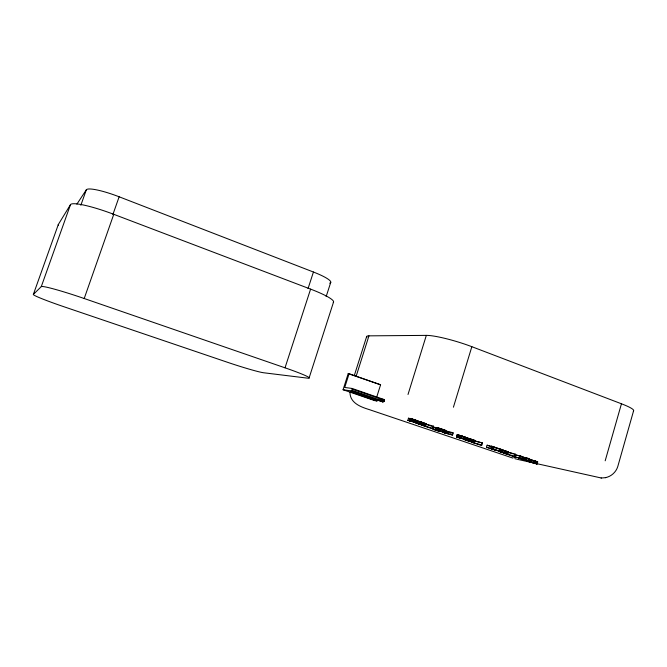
<?xml version="1.0" encoding="UTF-8"?>
<svg xmlns="http://www.w3.org/2000/svg" width="667" height="667" viewBox="0 0 667 667"><rect width="100%" height="100%" fill="white"/><g stroke="black" fill="none" stroke-linecap="round" stroke-linejoin="round"><path stroke-width="1" d="M633.6 410.755L617.784 466.516C616.066 472.144 611.18 476.572 605.386 477.672M605.186 460.797L621.452 403.785L471.844 346.69A34.3 4.827 16.8 0 0 426.33 335.384L368.943 335.851A29.698 3.677 17.3 0 0 366.925 337.302M525.304 457.67C532.274 458.171 530.799 463.573 524.696 459.713L525.304 457.67L519.493 456.261M529.59 461.422L523.837 459.972L527.38 460.73L525.771 460.147L526.371 458.112L522.311 457.103M526.163 460.163L526.763 458.121M527.614 460.647L528.214 458.604M528.789 461.064L529.39 459.021M529.239 461.397L530.19 459.38L529.523 461.439M529.448 461.331L530.048 459.288M530.482 461.931L531.107 459.863L534.909 460.905L537.71 461.939L537.035 464.007L528.673 461.572L537.035 464.007M530.774 462.214L531.332 460.138L529.264 459.546L531.582 460.397M530.857 462.106L531.516 459.938M531.824 462.206L532.424 460.163M533.033 462.548L533.633 460.513M534.309 462.94L534.909 460.905M535.576 461.272L535.001 463.365L535.576 461.272L533.367 460.597L534.784 461.189M535.509 463.34L536.11 461.306M536.351 463.64L536.952 461.597M536.893 463.848L537.485 461.814M514.766 456.236L505.161 453.602L513.465 456.436L514.766 456.236L515.374 454.185L507.687 452.093M514.716 457.028C507.887 454.26 517.492 459.947 515.324 454.836L522.303 456.595L521.702 458.646L514.724 456.87L521.702 458.646M514.932 457.12L515.333 455.769M519.843 458.012L520.452 455.961M525.771 460.147L518.893 458.287L522.503 459.104L523.103 457.062M522.503 459.104L523.17 459.28L523.77 457.237M523.678 459.58L524.279 457.537M523.17 459.28L523.87 459.471L524.47 457.429M502.026 452.526L498.049 451.067L505.469 453.31L500.133 451.442L500.742 449.383L508.329 451.943L507.612 454.01L500.142 451.726L504.035 453.001L502.676 452.618M501.1 449.341L487.127 445.197L486.51 447.249L500.483 451.409L501.1 449.341L491.387 446.156L490.77 448.224L495.648 449.892M500.133 451.442L501.567 451.859L502.184 449.8M507.72 453.994L502.901 452.259L503.518 450.192M504.177 452.66L504.794 450.6M505.444 453.085L506.053 451.017M506.261 453.368L506.878 451.309M506.903 453.602L507.512 451.542M507.362 453.785L507.971 451.726M507.612 454.01L508.246 451.859M481.857 445.014L472.403 442.438L480.94 445.348L481.857 445.014L482.483 442.93L473.028 440.378L475.171 441.112M490.77 448.224L491.846 448.457L492.463 446.39M466.541 440.278L472.378 442.046L466.541 440.278L467.142 438.127L472.995 439.895M466.958 440.278L467.742 438.061L475.204 440.612L474.295 442.721L464.315 439.553L474.545 442.738M468.067 440.42L468.693 438.336M469.076 440.729L469.701 438.636M470.068 441.037L470.694 438.944M470.977 441.454L471.611 439.37M471.044 441.354L471.669 439.261M472.003 441.671L472.628 439.586M472.861 441.971L473.487 439.887M473.545 442.221L474.179 440.137M474.07 442.429L474.696 440.345M474.412 442.588L475.046 440.503M452.551 435.051L442.554 432.241L452.551 435.051L453.193 432.95L445.047 430.657M456.503 436.91C465.132 439.253 455.361 438.311 458.688 435.092L465.449 437.218L464.832 439.378L456.503 436.91L457.137 434.834L460.272 435.884M456.545 436.977L457.137 434.834M456.803 437.11L457.228 435.726M458.688 435.092L458.096 437.244L464.832 439.378M458.396 437.235L459.029 435.142M459.238 437.444L459.88 435.351M460.43 437.785L461.064 435.684M461.114 438.102L461.747 436.01L465.449 437.218M461.139 438.252L461.772 436.168L461.03 435.859M461.731 438.177L462.364 436.085M462.99 438.594L463.623 436.501M463.898 438.919L464.532 436.818M464.507 439.153L465.141 437.06M464.557 439.52L464.974 438.136M464.982 439.603L465.608 437.519L467.742 438.061M465.566 439.736L466.2 437.652M466.283 439.92L466.908 437.835M437.927 430.298L438.569 428.189L437.385 427.714L436.735 429.823L442.429 431.807L434.967 429.556L444.697 432.491L436.735 429.823M438.152 430.223L438.803 428.114L443.638 429.665L445.339 430.39L444.647 432.533M439.495 430.624L440.137 428.514M439.695 430.807L440.337 428.698C452.376 432.975 431.09 425.521 436.56 427.906M440.795 431.04L441.446 428.923M442.121 431.474L442.763 429.365M442.996 431.782L443.638 429.665M443.688 432.033L444.33 429.923M444.205 432.241L444.847 430.132M444.397 432.516L445.339 430.39M444.414 432.75L445.189 430.29M444.806 432.9L445.439 430.807M445.289 433.075L445.923 430.982M453.418 407.212L471.844 346.69M446.073 433.333L446.707 431.241M446.815 433.55L447.449 431.457M447.524 433.733L448.157 431.649M450.584 434.384L451.226 432.274M425.546 425.963L423.762 425.221L424.412 423.095L420.877 421.919L418.126 421.127L417.467 423.253L423.27 425.271L415.833 422.978L425.513 426.005L426.196 423.837L424.412 423.095M424.479 425.479L425.129 423.353M425.012 425.688L425.663 423.57M425.288 425.996L426.021 423.728M425.513 426.005L426.196 423.837L424.279 423.528M433.475 426.163L432.833 428.281L423.612 425.804L432.508 428.839L433.475 426.163L424.254 423.703L426.488 424.47M433.175 429.231L439.345 431.341L433.175 429.231L433.808 427.147L435.701 427.714M434.967 429.556L435.668 427.422M435.059 429.798L435.743 427.555M435.284 429.548L435.926 427.447M435.426 429.798L435.851 428.406M435.734 429.631L436.385 427.522M435.993 429.681L436.635 427.58M409.179 420.518L416.133 422.761L407.812 420.31L411.497 421.519L409.179 420.518L409.838 418.384L415.683 420.11L416.783 420.635L416.075 422.995M409.271 420.594L409.93 418.467M409.48 420.552L410.138 418.417M410.28 420.744L410.939 418.609M411.456 421.077L412.114 418.943M412.248 421.436L412.906 419.301L416.783 420.635M412.414 421.636L413.065 419.51L412.606 419.326M412.765 421.477L413.423 419.343M414.065 421.903L414.724 419.768M415.024 422.244L415.683 420.11M415.683 422.494L416.341 420.368M416.058 422.67L416.708 420.543M416.508 423.07L417.167 420.952L423.92 423.153L418.126 421.127M416.758 423.12L417.409 421.002M417.467 423.253L418.884 423.645L419.535 421.519M418.884 423.645L420.218 424.045L420.877 421.919M420.468 424.245L421.119 422.119M423.762 425.221L421.536 424.462L422.186 422.336M422.87 424.912L423.528 422.778M408.012 394.489L426.33 335.384M407.912 420.402L408.471 418.192L409.872 418.634M353.902 391.971L382.566 401.859L382.866 400.909M382.566 401.859L384.2 401.451L384.15 399.566L352.034 388.444L344.739 387.452L349.099 373.712L380.582 384.784L376.622 397.399M349.099 373.712L348.199 373.628L343.08 389.736L374.612 400.592L376.955 400.967L377.247 400.025L380.99 400.617M354.277 375.621L366.633 336.618M356.136 376.313L368.943 335.851M343.08 389.736L351.15 390.887L352.018 390.337L352.034 388.444M326.155 296.59L330.74 282.374M309.096 377.981L333.517 302.118M308.046 288.586L313.432 272.028L119.135 196.782A30.774 5.128 20.4 0 0 86.326 189.812L76.897 204.135M285.017 367.817L310.597 289.119L113.765 214.315A40.595 5.995 20.1 0 0 70.494 204.652L58.337 224.471L33.367 294.405A35.059 1.893 18.6 0 0 64.324 306.878L227.222 362.198A31.766 1.734 18 0 0 263.582 372.753L307.12 378.097A36.735 2.334 17.9 0 0 285.017 367.817L84.209 298.516A40.979 2.61 18.7 0 0 41.279 286.627L33.367 294.405M112.881 214.574L119.135 196.782M84.209 298.516L113.765 214.315M80.84 205.269L86.326 189.812M41.279 286.627L70.494 204.652M432.508 428.839L432.833 428.281M531.107 459.863L532.766 460.605M475.204 440.612L473.195 440.245M430.932 425.98L427.43 424.712M537.71 461.939L535.593 461.339M418.659 421.552L419.201 421.852M481.557 443.297L482.483 442.93M412.248 419.168L412.906 419.301M479.431 442.563L480.007 442.404L476.138 441.371M514.065 454.402L515.374 454.185M508.329 451.943L506.77 451.667M511.998 453.693L512.765 453.61L507.854 452.284M517.417 459.338L601.342 478.014M601.109 478.031L605.669 477.647M500.884 449.675L501.234 449.9M416.491 420.869L417.167 420.952M380.582 384.784L348.199 373.628M355.978 392.688L350.684 391.913L376.955 400.967M380.24 398.966L384.15 399.566M445.039 430.415L444.014 430.207M465.182 437.444L465.608 437.519M449.508 432.208L453.193 432.95M529.264 459.246L529.84 459.363M499.9 449.216L498.991 449.216M522.303 456.595L515.324 454.836M472.528 439.887L470.76 439.428M533.742 461.039L534.534 461.239M516.617 459.129L514.866 458.654M412.423 419.618L413.415 419.893M422.686 423.095L423.528 423.328M437.385 427.714L438.803 428.114M438.569 428.189L440.337 428.698M441.737 429.598L442.58 429.84M504.41 451.034L505.278 451.276M471.427 439.753L472.369 440.02M441.162 429.298L439.711 428.864M512.948 458.112L369.151 409.563C360.63 406.945 349.791 402.893 349.975 392.113M523.87 459.471L524.696 459.713M445.664 431.024L448.583 432.016M501.567 451.859L502.901 452.259M420.619 422.336L421.369 422.561M439.937 429.056L440.837 429.34M503.285 450.575L501.851 450.117M420.218 424.045L421.536 424.462M411.722 419.285L410.572 418.851M532.274 460.505L531.332 460.138M501.742 450.208L502.626 450.492M459.721 435.826L457.178 434.901M526.371 458.112L527.739 458.579M491.846 448.457L500.483 451.409M491.296 448.749L495.456 450.167L486.51 447.249M491.387 446.156L496.265 447.824M500.867 449.55L505.719 451.209M492.746 446.982L495.239 447.832M431.666 426.238L433.15 426.738M487.127 445.197L491.062 446.54M351.15 390.887L383.283 401.976M352.401 389.128L384.567 400.258M352.018 390.337L384.2 401.451M418.151 421.627L419.026 421.928M466.717 438.227L467.567 438.527M438.986 428.623L437.902 428.222M443.813 430.398L444.539 430.657M409.396 418.634L408.471 418.192M413.065 419.51L414.082 419.91M461.772 436.168L462.698 436.535M410.447 418.693L411.472 419.093M466.033 437.977L465.124 437.594M460.705 435.96L458.721 435.159M500.742 449.383L506.061 451.2M467.167 438.202L467.65 438.411M433.808 427.147L435.459 427.914M58.379 225.221A34.776 4.361 19.8 0 1 58.337 224.471M313.432 272.028A27.614 4.594 18.3 0 1 329.715 283.167M310.597 289.119A36.418 5.378 18.2 0 1 333.267 302.485M621.452 403.785A33.2 4.119 15.7 0 1 633.35 411.022M418.009 423.67L422.036 425.046L418.009 423.67M437.177 430.207L441.145 431.557L437.177 430.207"/></g></svg>
